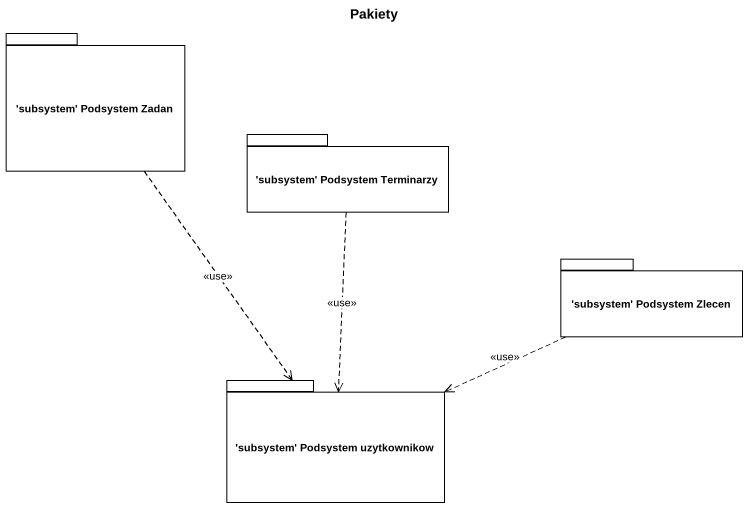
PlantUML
@startuml
title Pakiety
package "'subsystem' Podsystem Zadan" as subsystem_Podsystem_Zadan {
}
package "'subsystem' Podsystem Terminarzy" as subsystem_Podsystem {
}
package "'subsystem' Podsystem Zlecen" as subsystem_Podsystem_Zlecen {
}
package "'subsystem' Podsystem uzytkownikow" as subsystem_Podsystem_2 {
}
subsystem_Podsystem_Zadan ..> subsystem_Podsystem_2 : <<use>>
subsystem_Podsystem ..> subsystem_Podsystem_2 : <<use>>
subsystem_Podsystem_Zlecen .left.> subsystem_Podsystem_2 : <<use>>
@enduml
